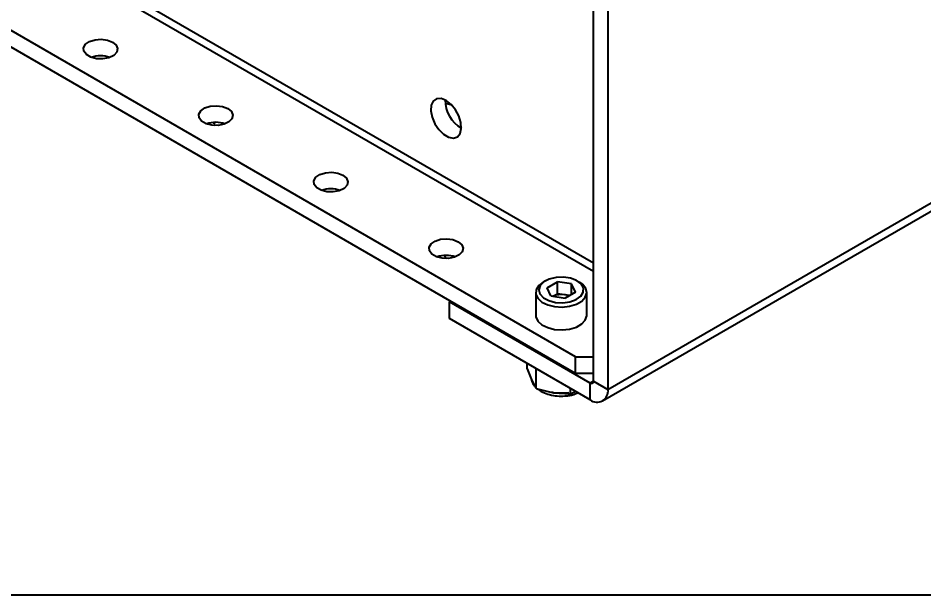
# Model space of a CAD drawing. Header units: inches. Extents: x 0 to 11, y 0 to 8.4.
# Drawn here: x 7.3907 to 7.8541, y 4.3668 to 4.6617 of the extents above; entities that cross this region are included whole.
import ezdxf

# ---------------------------------------------------------------- set-up
doc = ezdxf.new("R2010")
doc.units = ezdxf.units.IN
doc.header["$MEASUREMENT"] = 0
doc.header["$PDSIZE"] = -1
doc.layers.add('OBJ', color=50, linetype='Continuous')
doc.dimstyles.get("Standard").update_dxf_attribs({"dimtxt": 0.18, "dimasz": 0.18, "dimexe": 0.18, "dimexo": 0.0625, "dimgap": 0.09, "dimtad": 0, "dimtih": 1, "dimtoh": 1, "dimdec": 4, "dimzin": 0, "dimdsep": 46, "dimtxsty": 'Standard', "dimcen": 0.09, "dimadec": 0, "dimazin": 0, "dimtfac": 1, "dimtdec": 4, "dimtofl": 0, "dimtmove": 0, "dimatfit": 3, "dimfxl": 1, "dimtolj": 1, "dimtzin": 0, "dimarcsym": 0})

# ---------------------------------------------------------------- blocks, each defined once
blk = doc.blocks.new('*D8')
at = {"layer": 'Defpoints', "color": 0, "transparency": 16777216}
for p in [(5.711596441947764, 7.075144194756552), (5.711596441947764, 4.366810861423873), (9.602395316461589, 4.366810861423874)]:
    blk.add_point(p, dxfattribs=at)
at = {"layer": 'OBJ', "color": 0, "lineweight": -2, "transparency": 16777216}
for p, q in [((5.761596441947764, 7.075144194756552), (9.727395316461589, 7.075144194756553)), ((9.602395316461589, 6.945144194756553), (9.602395316461589, 5.843477528090212)), ((9.602395316461589, 4.496810861423874), (9.602395316461589, 5.598477528090213)), ((5.761596441947764, 4.366810861423873), (9.727395316461589, 4.366810861423874))]:
    blk.add_line(p, q, dxfattribs=at)
at = {"layer": 'OBJ', "color": 0, "transparency": 16777216}
for points in [[(9.580728649794922, 6.945144194756553), (9.624061983128255, 6.945144194756553), (9.602395316461589, 7.075144194756553)], [(9.580728649794922, 4.496810861423874), (9.624061983128255, 4.496810861423874), (9.602395316461589, 4.366810861423874)]]:
    blk.add_solid(points, dxfattribs=at)
at = {"layer": 'OBJ', "color": 0, "transparency": 16777216, "insert": (9.602395316461589, 5.720977528090209), "char_height": 0.125, "attachment_point": 5}
blk.add_mtext('\\A1;32.500000', dxfattribs=at)

msp = doc.modelspace()

# ---------------------------------------------------------------- linework, layer by layer
at = {"color": 7, "linetype": 'Continuous', "lineweight": 25}
for p, q in [((5.840111000499508, 5.597325661193017), (7.685070443745262, 4.53225324531107)), ((7.675936981155076, 4.488541394323814), (5.805050289265675, 5.568581292255926)), ((7.675936981155076, 4.480035760866671), (5.805050289265675, 5.560075658798783)), ((7.692436139382623, 4.471871900915232), (9.283426397052363, 5.390331026715775)), ((7.689760485273904, 4.465958072165003), (9.280750742943644, 5.384417197965547)), ((7.685070443745262, 4.536335617620341), (6.755044314150023, 5.073228274154144)), ((7.685070443745262, 4.476124026497643), (7.685070443745262, 4.681620130822223)), ((7.692436139382623, 4.677368005239813), (7.692436139382623, 4.471871900915232)), ((7.491171982099106, 4.608385866563828), (7.490773806015021, 4.607451892399211)), ((7.490773806015021, 4.607451892399211), (7.49143282424169, 4.606806087854478)), ((7.660482437576563, 4.527398660225055), (7.659362669919865, 4.526752021990951)), ((7.661307535613588, 4.523854169355658), (7.666624969596881, 4.526923858654039)), ((7.66325385153442, 4.519660895792344), (7.661307535613588, 4.523854169355658)), ((7.673888719501003, 4.525800274389105), (7.666624969596881, 4.526923858654039)), ((7.666624969596881, 4.520799802564896), (7.666624969596881, 4.526923858654039)), ((7.675835035421835, 4.521607000825793), (7.673888719501003, 4.525800274389105)), ((7.673888719501003, 4.52048341656086), (7.673888719501003, 4.525800274389105)), ((7.677779901115558, 4.526752021990951), (7.676660133458861, 4.527398660225055)), ((7.655550452184379, 4.52143772880524), (7.655550452184379, 4.509802022235867)), ((7.66325385153442, 4.519660895792344), (7.670517601438544, 4.518537311527412)), ((7.664356624352428, 4.519490314728505), (7.666624969596881, 4.520799802564896)), ((7.670256844548942, 4.520238010432429), (7.666624969596881, 4.520799802564896)), ((7.672785946682995, 4.519846799363802), (7.670256844548942, 4.520238010432429)), ((7.675835035421835, 4.521607000825793), (7.670517601438544, 4.518537311527412)), ((7.681592118851045, 4.509802022235867), (7.681592118851045, 4.521437728805239)), ((7.611413487371665, 4.516603930292027), (7.612002838801107, 4.516944155630346)), ((7.611413487371665, 4.508098296834884), (7.611413487371665, 4.516603930292027)), ((7.683302676792296, 4.475103184607707), (7.611413487371665, 4.516603930292027)), ((7.683302676792296, 4.466597551150563), (7.611413487371665, 4.508098296834884)), ((7.675936981155076, 4.488541394323814), (7.685070443745262, 4.488541394323814)), ((7.675936981155076, 4.480035760866671), (7.675936981155076, 4.488541394323814)), ((7.651143862523174, 4.482436361630802), (7.651143862523174, 4.485162439463369)), ((7.651143862523174, 4.482436361630802), (7.653478694481946, 4.476485673393358)), ((7.655813526440716, 4.472375724482739), (7.655813526440716, 4.482466699864203)), ((7.685070443745262, 4.480035760866671), (7.675936981155076, 4.480035760866671)), ((7.653478694481946, 4.476485673393358), (7.655813526440716, 4.472375724482739)), ((7.655813526440716, 4.472375724482739), (7.664527237937985, 4.470107485019743)), ((7.673240949435254, 4.469679984883572), (7.673240949435254, 4.472406062716139)), ((7.685070443721915, 4.476123694734006), (7.683302676792296, 4.475103184607707)), ((7.683302676792296, 4.466597551150563), (7.683302676792296, 4.475103184607707)), ((7.685070443745262, 4.476124026497643), (7.692436139382623, 4.471871900915232)), ((7.664527237937985, 4.470107485019743), (7.673240949435254, 4.469679984883572)), ((7.673240949435254, 4.469679984883572), (7.676094714203225, 4.470915675886334))]:
    msp.add_line(p, q, dxfattribs=at)
at = {"color": 7, "linetype": 'Continuous', "lineweight": 25, "flags": 128}
for points in [[(7.439056209457583, 4.649441826362205), (7.440873471471471, 4.647910353909681), (7.441609688651721, 4.646103325875786), (7.441165430788621, 4.644264791409586), (7.4396006973683, 4.642643054778411), (7.437126814309661, 4.641457140500655), (7.43407789322803, 4.640867212870907), (7.430865707810137, 4.640952944884465), (7.427924081496003, 4.641702757957842), (7.425650297219465, 4.643015385680621), (7.424351442146544, 4.644713550405317), (7.424202933852042, 4.646567905576008), (7.425224829204044, 4.648328010251552), (7.427279115572746, 4.649756152542441), (7.430088350200858, 4.650659453918682), (7.43327313038535, 4.650915918524047), (7.43640333391483, 4.650490909392462), (7.439056209457583, 4.649441826362205)], [(7.609645720418837, 4.619547658028253), (7.607101018157381, 4.620526329737282), (7.604832073871078, 4.620418239906129), (7.603084762879647, 4.619235101745186), (7.602048433441333, 4.617105126632472), (7.601835387931084, 4.614259130421419), (7.602468713135679, 4.611005520961674), (7.603879778442145, 4.607696877323155), (7.605915673029595, 4.60469174238299), (7.608355776129318, 4.602315769141418), (7.610935664708357, 4.60082643116619), (7.613375767808079, 4.600385121336378), (7.615411662395529, 4.60103966241967), (7.616822727701996, 4.602719124733443), (7.617456052906591, 4.605241512476455), (7.617243007396342, 4.608333485797871), (7.616206677958027, 4.611659981411408), (7.614459366966595, 4.614860521901441), (7.612190422680292, 4.617588279044373), (7.609645720418837, 4.619547658028253)], [(7.497981774556461, 4.615424821702926), (7.49979903657035, 4.613893349250402), (7.500535253750599, 4.612086321216507), (7.5000909958875, 4.610247786750306), (7.498526262467179, 4.608626050119131), (7.496052379408539, 4.607440135841376), (7.493003458326908, 4.606850208211627), (7.489791272909015, 4.606935940225187), (7.486849646594881, 4.607685753298563), (7.484575862318343, 4.608998381021341), (7.483277007245423, 4.610696545746038), (7.483128498950921, 4.612550900916728), (7.484150394302923, 4.614311005592272), (7.486204680671624, 4.615739147883162), (7.489013915299738, 4.616642449259403), (7.492198695484229, 4.616898913864768), (7.495328899013709, 4.616473904733183), (7.497981774556461, 4.615424821702926)], [(7.61246477807043, 4.6173144931009), (7.61209190112204, 4.617393152017985), (7.609242598272708, 4.618042589820996)], [(7.556907339655341, 4.581407817043647), (7.558724601669228, 4.579876344591122), (7.559460818849479, 4.578069316557228), (7.559016560986379, 4.576230782091027), (7.557451827566059, 4.574609045459852), (7.554977944507417, 4.573423131182096), (7.551929023425786, 4.572833203552348), (7.548716838007895, 4.572918935565907), (7.54577521169376, 4.573668748639284), (7.543501427417223, 4.574981376362063), (7.542202572344302, 4.57667954108676), (7.5420540640498, 4.578533896257449), (7.543075959401802, 4.580294000932994), (7.545130245770504, 4.581722143223883), (7.547939480398616, 4.582625444600124), (7.551124260583109, 4.582881909205489), (7.554254464112587, 4.582456900073904), (7.556907339655341, 4.581407817043647)], [(7.615832904754219, 4.547390812384368), (7.617650166768106, 4.545859339931844), (7.618386383948358, 4.544052311897949), (7.617942126085257, 4.542213777431749), (7.616377392664937, 4.540592040800573), (7.613903509606297, 4.539406126522818), (7.610854588524666, 4.538816198893069), (7.607642403106773, 4.538901930906627), (7.604700776792639, 4.539651743980005), (7.602426992516102, 4.540964371702783), (7.60112813744318, 4.54266253642748), (7.600979629148679, 4.54451689159817), (7.602001524500682, 4.546276996273715), (7.604055810869382, 4.547705138564604), (7.606865045497495, 4.548608439940844), (7.610049825681987, 4.54886490454621), (7.613180029211466, 4.548439895414625), (7.615832904754219, 4.547390812384368)], [(7.665611042689352, 4.516352839391637), (7.669358644021337, 4.516143520487851), (7.67302092284233, 4.516648012242624), (7.676201014415962, 4.517811645146331), (7.678554306476029, 4.51950832151823), (7.679825783312729, 4.52155418014678), (7.679877660681815, 4.52372752050481), (7.678704316865383, 4.525792827441678), (7.676432901872251, 4.527526292904233), (7.673309558761556, 4.528740069012121), (7.669672750223008, 4.529302624290376), (7.665916580892654, 4.529152997145653), (7.662448090000411, 4.528307402000788), (7.659643142353636, 4.526857472210488), (7.657805697553105, 4.524960330165509), (7.657134871253845, 4.522821560643619), (7.657703357894328, 4.520672932508941), (7.659449553126076, 4.51874728295927), (7.662184229600719, 4.517253286002841), (7.665611042689352, 4.516352839391637)], [(7.659362669919865, 4.526752021990951), (7.657059366331453, 4.524950078249837), (7.65577745123082, 4.522835183054578), (7.655632324451394, 4.520596117916639), (7.656636881144405, 4.5184318335995), (7.658701862039255, 4.516534636262545), (7.661643784521418, 4.515073100214876), (7.66520124586794, 4.514177089348173)], [(7.66520124586794, 4.514177089348173), (7.669058150026518, 4.513926218160021), (7.67287179413692, 4.514342777656419), (7.676303319184034, 4.51538975469807), (7.679047819108423, 4.51697412078024), (7.680861433047769, 4.518955098023653), (7.681583013444644, 4.521156667906855), (7.681148444714184, 4.523383211284294), (7.679596340195163, 4.52543689000586), (7.677779901115558, 4.526752021990951)], [(7.655550452184379, 4.509802022235867), (7.655632324451394, 4.508960411347267), (7.656636881144405, 4.506796127030127), (7.658701862039255, 4.504898929693173), (7.661643784521418, 4.503437393645504), (7.66520124586794, 4.502541382778801)], [(7.66520124586794, 4.502541382778801), (7.669058150026518, 4.502290511590649), (7.67287179413692, 4.502707071087047), (7.676303319184034, 4.503754048128698), (7.679047819108423, 4.505338414210868), (7.680861433047769, 4.507319391454281), (7.681583013444643, 4.509520961337484), (7.681592118851045, 4.509802022235867)]]:
    msp.add_lwpolyline(points, dxfattribs=at)
at = {"color": 7, "linetype": 'Continuous', "lineweight": 25}
for centre, radius, start, end in [((7.432869025122199, 4.628289921709499), 0.01413889598492861, 70.49262569369074, 109.5073743062342), ((7.625410357311543, 4.619596133860871), 0.01622181459277964, 179.1201072121975, 240.6905605850018), ((7.491794590221081, 4.594272917050358), 0.0141388959847936, 70.49262569215618, 109.5073743079121), ((7.550720155319959, 4.560255912391035), 0.0141388959848365, 70.49262569277192, 109.5073743072361), ((7.609645720418837, 4.526238907731739), 0.0141388959848528, 70.49262569283349, 109.5073743071665), ((7.668561813434512, 4.510167377667101), 0.01021228548234867, 80.44585354401569, 114.1472535518196), ((7.668915884883868, 4.511185668791125), 0.009151123538355628, 67.45973674224182, 81.57382365244852), ((7.683992757826696, 4.475949208505391), 0.001091772993571075, 230.796714764266, 9.2140369904849), ((7.68686809547003, 4.470968674621933), 0.005640827133452264, 230.7967147642899, 9.214036990456057), ((7.668574118151947, 4.495108773838316), 0.02507659246029651, 258.48685806131, 278.8173421582878)]:
    msp.add_arc(centre, radius, start, end, dxfattribs=at)
for points, knots in [([(7.608882255432139, 4.540266797921332), (7.608987023451472, 4.539960397867128), (7.609201573059632, 4.539332935288488), (7.609643778273436, 4.539000604354674), (7.609870047579521, 4.538830555953078)], [0, 0, 0, 0, 0.4883160600076026, 1, 1, 1, 1]), ([(7.653298027905997, 4.476946130714215), (7.653339681376468, 4.476671077441188), (7.653516475625315, 4.47550363962032), (7.654260691382998, 4.474257325325288), (7.655111393499975, 4.473487253274327), (7.655256903201638, 4.473355535071024)], [0, 0, 0, 0, 0.2035060691123617, 0.8637624240650312, 1, 1, 1, 1]), ([(7.656491954050954, 4.472199125076297), (7.65665522293376, 4.472039810143076), (7.657575916090211, 4.471141413790901), (7.659953906603072, 4.46998840695782), (7.663513281135142, 4.468830275941174), (7.667442876688608, 4.468347430395344), (7.670402637203229, 4.468447169613772), (7.672661034923054, 4.468753565260768), (7.674707706944885, 4.469141164892424), (7.676245033404743, 4.469764342865733), (7.67716855327917, 4.470138705279107)], [0, 0, 0, 0, 0.0363172713667528, 0.2047975256133776, 0.3802298469890781, 0.5558160546110547, 0.7222665456013143, 0.7642365146266694, 0.8583695330227729, 1, 1, 1, 1])]:
    msp.add_open_spline(points, degree=3, knots=knots, dxfattribs=at)

# ---------------------------------------------------------------- dimensions: what is measured, and where the dimension line sits
at = {"layer": 'OBJ'}
dim = msp.add_linear_dim(base=(9.602395316461589, 4.366810861423874), p1=(5.711596441947762, 7.075144194756549), p2=(5.711596441947762, 4.366810861423871), angle=90, dimstyle='Standard', override={"dimtxt": 0.125, "dimasz": 0.13, "dimexe": 0.125, "dimexo": 0.05, "dimgap": 0.06, "dimdec": 6, "dimlfac": 12, "dimzin": 1, "dimadec": 2, "dimtdec": 2, "dimtzin": 1}, dxfattribs=at)
dim.commit()
dim.dimension.update_dxf_attribs({"geometry": '*D8', "text_midpoint": (9.602395316461589, 5.720977528090209)})

doc.saveas('drawing.dxf')
